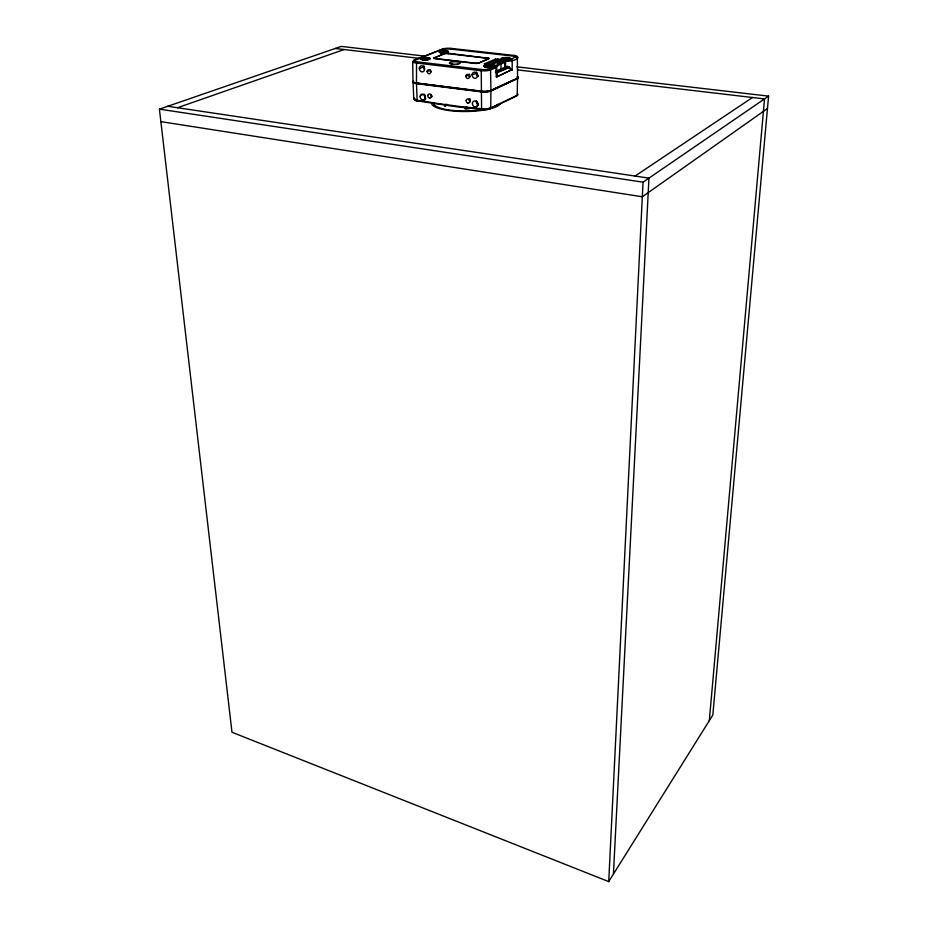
<?xml version="1.0" encoding="UTF-8"?>
<svg xmlns="http://www.w3.org/2000/svg" width="928" height="928" viewBox="0 0 928 928"><rect width="100%" height="100%" fill="white"/><g stroke="black" fill="none" stroke-linecap="round" stroke-linejoin="round"><path stroke-width="1.39" d="M498.092 62.93L499.914 63.406L500.389 61.886L504.728 62.385L504.728 67.361L495.494 71.386M504.82 60.32L504.82 58.29L507.639 58.51L504.206 58.661L504.82 58.29M505.389 67.234L505.389 66.48M506.537 60.239L506.537 58.22M507.013 60.912L507.013 58.882M509.495 67.315L509.391 67.431A2.181 1.879 -0.3 0 0 507.697 66.526L507.639 66.456A5.011 1.183 -0.3 0 1 505.4 66.248L505.888 59.868A4.025 0.905 -0.3 0 0 511.328 59.462L512.21 60.471L512.175 69.519M507.651 61.178L507.674 59.972M507.697 67.373L507.709 66.375L507.628 67.141M481.586 109.469L481.238 69.438A6.183 1.427 -0.5 0 0 489.648 68.811L490.552 69.844L490.947 90.376L490.726 108.042L489.764 108.808A5.986 1.578 0 0 1 481.597 109.469L456.611 106.79L417.786 100.966A5.846 1.438 -1.8 0 1 414.99 100.073M484.323 63.928L493.429 65.215A4.095 0.94 -0.5 0 1 495.076 66.468L495.981 67.593L490.564 69.936A7.204 1.659 -0.7 0 1 480.739 70.702L416.069 62.976A7.041 1.601 -1 0 1 413.726 60.819L414.236 59.96L442.958 48.94A5.846 1.276 -0.8 0 1 450.938 48.372L514.135 55.448L514.425 56.26A6.983 1.554 -0.4 0 1 517.36 58.336L517.569 78.219L490.703 90.608A6.902 1.682 -0.5 0 1 481.33 91.35L416.486 83.126L417.113 100.305L417.786 100.966M413.726 60.819L442.958 48.94M608.722 881.6L643.034 182.178L768.581 96.129L712.82 715.036L608.722 881.6L231.988 732.262L159.419 109.144L341.284 46.4L424.734 56.109M613.42 874.083L648.95 178.13L167.748 106.268M492.524 66.944L492.977 66.503A4.489 1.032 -0.5 0 1 486.121 67.361A4.489 1.032 -0.5 0 1 486.585 65.586A4.489 1.032 -0.5 0 1 493.07 66.514M709.305 720.65L764.521 98.913L517.58 69.902M496.666 72.952L509.391 67.431M484.312 63.846L495.68 59.021L505.888 59.868M488.244 59.125A3.202 0.719 -0.5 0 0 486.98 58.151L448.63 53.267A3.55 0.789 -0.9 0 0 443.781 53.615L434.466 57.849A3.19 0.719 -0.9 0 0 435.58 58.812L474.486 63.359A3.236 0.731 -0.6 0 0 478.894 63.034L488.592 58.754A3.608 0.812 -0.5 0 0 487.165 57.675M434.466 57.849L444.129 54.056A3.155 0.696 -0.9 0 1 448.444 53.743L448.63 53.267M440.591 51.144L440.475 53.836M478.894 63.034L488.592 58.754M497.907 58.963L497.512 65.424M767.468 108.506L642.327 196.782L160.88 121.638M635.088 176.053L752.48 97.498M481.238 69.438L416.556 61.758L416.486 83.126A6.74 1.612 -1.1 0 1 413.343 82.07M515.968 96.303L489.81 108.785M515.991 96.292L516.235 96.164A5.8 1.415 0.2 0 0 516.78 95.804M490.738 107.95L517.198 95.329A6.89 1.694 0.2 0 0 517.337 93.821M475.09 107.022L478.059 105.63M467.967 103.043L469.951 102.126M485.472 64.96L493.916 65.992A5.116 1.195 -0.9 0 1 495.981 67.593L496.283 76.572A3.109 1.404 -84.4 0 0 497.118 76.722L511.27 69.902A6.983 3.48 64 0 1 509.089 67.872A2.506 1.972 -46.5 0 0 507.72 67.408M497.118 76.734L511.27 69.902A3.48 1.937 77.8 0 0 512.163 69.67A3.062 1.357 -84.4 0 1 511.386 70.389M496.735 72.396L496.028 72.036L496.735 72.396L507.616 67.5A6.009 1.38 -0.3 0 1 505.563 67.5M429.571 97.985L431.624 97.092M422.785 100.073L425.871 98.739M493.592 65.134L496.712 65.494L500.992 63.649L500.992 70.69M489.648 68.811L495.076 66.468M511.328 59.462C516.676 54.682 521.153 58.974 512.221 60.564A5.023 1.09 -0.3 0 1 505.412 61.051L496.352 60.158L485.437 64.751M495.494 66.364L504.728 62.385M497.884 66.004L497.884 63.29L500.296 62.257L496.457 61.689L488 65.285M472.108 74.948L476.11 73.231M489.682 65.296L497.547 61.944L497.617 65.296M465.868 76.247L468.895 74.959M421.532 95.132L422.414 94.76M427.193 71.526L430.302 70.273M419.352 68.544L423.528 66.886M177.492 107.729L344.172 49.532M493.429 65.215L493.916 65.992M485.46 64.74L485.298 64.171L485.854 65.053M513.973 55.46L514.1 55.436A5.986 1.334 -0.3 0 1 516.478 57.246M450.938 48.372L451.437 49.161L514.425 56.26M487.954 65.61L486.84 65.934L490.332 66.039L487.954 65.61L487.966 67.674M424.954 58.22L423.76 58.522L427.124 58.65L424.954 58.22L425.012 60.239M442.041 51.388C448.688 51.806 440.719 50.344 442.076 53.372M418.783 101.106L421.753 100.723M496.619 72.384L496.619 72.384A6.136 1.438 -0.5 0 0 496.004 72.187L496.097 72.187M487.165 108.785L487.722 108.727A7.111 1.856 -0.2 0 0 490.75 107.95M494.833 65.482L495.668 66.34M423.191 100.572L424.595 100.444M460.462 106.581L436.786 103.402M460.752 106.604L476.702 108.216M476.957 108.251L481.04 108.727M448.444 53.743L486.98 58.151M497.884 63.29L500.992 63.649M516.803 66.828L768.581 96.129M434.107 57.408A3.596 0.8 -0.9 0 0 435.371 58.487L474.289 63.034A3.642 0.824 -0.6 0 0 479.254 62.663M504.809 67.164L504.809 66.143M335.24 48.488L419.943 58.441M485.274 64.252L484.636 63.661M481.18 91.872L416.394 83.636A6.995 1.67 -1.2 0 1 413.47 81.699A6.74 1.612 -1.1 0 0 413.343 81.792M417.113 100.212L432.552 102.683M159.419 109.144L643.034 182.178M495.181 59.16L496.028 59.96L496.109 62.814M436.566 103.368L432.796 102.73M516.235 96.164L517.198 95.422L517.546 78.926A6.937 1.647 -0.2 0 0 517.476 77.372M423.064 59.601L423.191 59.949A4.385 0.986 -1 0 0 429.838 59.009A4.385 0.986 -1 0 0 423.319 58.255A4.385 0.986 -1 0 0 423.203 59.949M433.62 103.426L434.443 104.98A32.573 8.224 -0.7 0 0 475.716 110.525L481.609 109.829A32.573 8.224 -0.7 0 0 497.756 104.388M450.057 62.396L451.843 64.647M503.765 59.624L503.881 62.327M496.99 76.224L497.037 76.305A7.134 3.631 63.7 0 0 496.84 73.266M434.06 103.147L434.443 104.98M413.772 98.797L413.041 82.267M426.636 58.278L426.694 60.297M412.995 81.548L412.693 61.654M489.694 65.656L489.706 67.721M500.389 61.886L500.389 63.197M496.712 65.494L496.724 71.143M505.377 63.603A4.269 0.974 -0.3 0 1 504.774 63.58M452.319 64.496A3.55 0.812 -0.8 0 1 452.922 64.368M457.11 64.345A3.55 0.812 -0.8 0 1 457.829 64.508M431.056 72.013A2.076 1.682 70.8 0 1 430.302 70.122M424.514 69.333A3.109 2.517 71 0 1 423.609 66.027M478.338 76.525A3.167 2.622 71.2 0 1 476.354 71.943M469.997 76.978A2.1 1.74 71 0 1 469.104 73.973M431.021 71.444A1.659 1.346 70.8 0 1 430.65 70.076M424.537 67.303A2.598 2.1 71 0 1 424.49 66.364M424.548 68.695A2.598 2.1 71 0 1 423.992 66.398M478.338 75.539A2.633 2.192 71.2 0 1 477.062 72.871M478.407 76.026A2.633 2.192 71.2 0 1 476.574 72.906M470.009 75.736A1.682 1.392 71 0 1 469.754 74.669M470.032 76.56A1.682 1.392 71 0 1 469.278 74.646M433.608 103.426A32.573 8.224 -0.7 0 1 433.678 102.544M417.67 100.966A5.835 1.473 -1.5 0 1 415.28 99.238M415.06 99.47A5.846 1.438 -1.8 0 1 415.315 99.261M470.032 99.482A1.659 1.369 69.3 0 1 470.032 98.994M469.174 108.75A28.118 7.088 -0.7 0 1 464.986 108.831M467.051 108.541A27.098 6.832 -0.7 0 1 465.032 108.564M445.672 106.43A27.098 6.832 -0.7 0 1 444.419 106.047M425.442 96.976A2.564 2.065 69.2 0 1 424.688 95.12M431.961 95.955A1.647 1.334 69.3 0 1 431.346 95.108M469.997 100.734A1.659 1.38 69.3 0 1 469.626 98.844M478.407 104.481A2.598 2.158 69.2 0 1 476.818 101.581M478.442 103.971A2.598 2.158 69.2 0 1 477.294 101.535M417.055 100.236A6.948 1.752 -1.6 0 1 414.375 98.113M486.272 108.762A6.867 1.682 -0.6 0 1 481.214 108.646M425.476 97.614A3.074 2.482 69.2 0 1 424.328 94.227M432.03 96.442A2.053 1.67 69.3 0 1 430.882 94.215M470.09 101.303A2.076 1.717 69.3 0 1 469.255 98.774M478.465 105.026A3.12 2.587 69.2 0 1 476.493 100.827M481.18 91.872A7.157 1.752 -0.5 0 0 490.924 91.095L517.325 78.439A6.693 1.589 -0.3 0 0 518.021 77.964M413.366 82.279A6.74 1.612 -1.1 0 0 416.51 83.334L481.307 91.559A6.902 1.694 -0.5 0 0 490.703 90.805L517.325 78.648A6.693 1.589 -0.3 0 0 517.998 78.161M517.348 77.186A6.693 1.589 -0.3 0 1 517.998 77.662M517.372 76.989A6.693 1.589 -0.3 0 1 518.033 77.465M496.909 75.968A3.55 1.415 85.7 0 1 496.329 76.583M413.32 81.583A6.74 1.612 -1.1 0 1 413.424 81.444M512.186 69.89A5 2.494 68.8 0 1 509.6 67.21M496.515 72.952A5.092 2.575 68.5 0 1 496.526 76.827M495.97 71.816A2.285 0.951 -89.7 0 1 496.376 73.138M517.337 76.606A6.937 1.636 -0.3 0 1 517.569 78.219L490.947 90.376A7.157 1.752 -0.6 0 1 481.203 91.153L416.347 82.928A6.995 1.67 -1.1 0 1 413.424 80.98M442.146 49.822A6.821 1.508 -0.7 0 1 451.437 49.161M416.556 61.758A6.032 1.357 -1.1 0 1 414.549 59.926M467.445 107.323A7.238 1.844 -0.7 0 1 465.902 107.207M447.157 104.586A24.372 6.125 -0.7 0 1 446.078 104.226M425.523 96.094A2.552 2.065 69.3 0 1 425.233 95.19M500.378 103.576A34.533 8.723 -0.7 0 1 463.165 111.511A34.533 8.723 -0.7 0 1 431.659 102.846M485.831 66.967A5 1.148 -0.5 0 0 493.58 66.016A5 1.148 -0.5 0 0 486.353 64.983A5 1.148 -0.5 0 0 485.831 66.967M503.672 59.937A4.396 0.986 -0.3 0 0 510.319 59.067A4.396 0.986 -0.3 0 0 503.765 58.232A4.396 0.986 -0.3 0 0 503.672 59.937M503.417 59.554A4.895 1.102 -0.3 0 0 510.818 58.568A4.895 1.102 -0.3 0 0 503.521 57.64A4.895 1.102 -0.3 0 0 503.417 59.554M422.739 59.543A4.884 1.09 -1 0 0 430.314 58.568A4.884 1.09 -1 0 0 423.272 57.64A4.884 1.09 -1 0 0 422.739 59.543M441.426 52.815A4.292 0.94 -0.9 0 0 447.934 51.922A4.292 0.94 -0.9 0 0 441.542 51.179A4.292 0.94 -0.9 0 0 441.426 52.815M441.171 52.432A4.791 1.056 -0.9 0 0 448.41 51.446A4.791 1.056 -0.9 0 0 441.299 50.611A4.791 1.056 -0.9 0 0 441.171 52.432M452.052 64.09A5.568 1.264 -0.8 0 0 460.45 62.895A5.568 1.264 -0.8 0 0 452.133 61.898A5.568 1.264 -0.8 0 0 452.052 64.09M427.216 71.131A2.088 1.694 70.7 0 0 429.536 73.741A2.088 1.694 70.7 0 0 430.035 70.342A2.088 1.694 70.7 0 0 427.216 71.131M419.386 67.953A3.132 2.517 70.8 0 0 422.855 71.85A3.132 2.517 70.8 0 0 423.597 66.77A3.132 2.517 70.8 0 0 419.386 67.953M472.155 74.344A3.178 2.633 71 0 0 475.693 78.312A3.178 2.633 71 0 0 476.551 73.15A3.178 2.633 71 0 0 472.155 74.344M465.902 75.852A2.111 1.74 70.9 0 0 468.257 78.486A2.111 1.74 70.9 0 0 468.814 75.052A2.111 1.74 70.9 0 0 465.902 75.852M486.481 66.967A3.886 0.893 -0.5 0 0 492.466 66.201A3.886 0.893 -0.5 0 0 486.817 65.412A3.886 0.893 -0.5 0 0 486.481 66.967M503.892 59.531A3.816 0.858 -0.3 0 0 509.727 58.8A3.816 0.858 -0.3 0 0 504.136 58.046A3.816 0.858 -0.3 0 0 503.892 59.531M423.458 59.543A3.805 0.847 -1 0 0 429.246 58.742A3.805 0.847 -1 0 0 423.632 58.07A3.805 0.847 -1 0 0 423.458 59.543M441.716 52.42A3.724 0.824 -0.9 0 0 447.354 51.655A3.724 0.824 -0.9 0 0 441.821 51.005A3.724 0.824 -0.9 0 0 441.716 52.42M486.55 66.712A3.689 0.847 -0.5 0 0 492.269 66.004A3.689 0.847 -0.5 0 0 486.945 65.25A3.689 0.847 -0.5 0 0 486.55 66.712M503.962 59.276A3.608 0.812 -0.3 0 0 509.53 58.603A3.608 0.812 -0.3 0 0 504.264 57.872A3.608 0.812 -0.3 0 0 503.962 59.276M423.551 59.299A3.596 0.8 -1 0 0 429.038 58.545A3.596 0.8 -1 0 0 423.725 57.907A3.596 0.8 -1 0 0 423.551 59.299M441.809 52.188A3.526 0.777 -0.9 0 0 447.157 51.458A3.526 0.777 -0.9 0 0 441.914 50.843A3.526 0.777 -0.9 0 0 441.809 52.188M472.422 103.147A3.132 2.598 69 0 0 476.041 106.952A3.132 2.598 69 0 0 476.725 101.836A3.132 2.598 69 0 0 472.422 103.147M466.192 100.468A2.088 1.717 69.2 0 0 468.594 102.996A2.088 1.717 69.2 0 0 469.034 99.586A2.088 1.717 69.2 0 0 466.192 100.468M427.808 95.445A2.065 1.67 69.2 0 0 430.186 97.939A2.065 1.67 69.2 0 0 430.569 94.563A2.065 1.67 69.2 0 0 427.808 95.445M420.164 96.268A3.086 2.482 69.1 0 0 423.702 99.992A3.086 2.482 69.1 0 0 424.27 94.969A3.086 2.482 69.1 0 0 420.164 96.268"/></g></svg>
